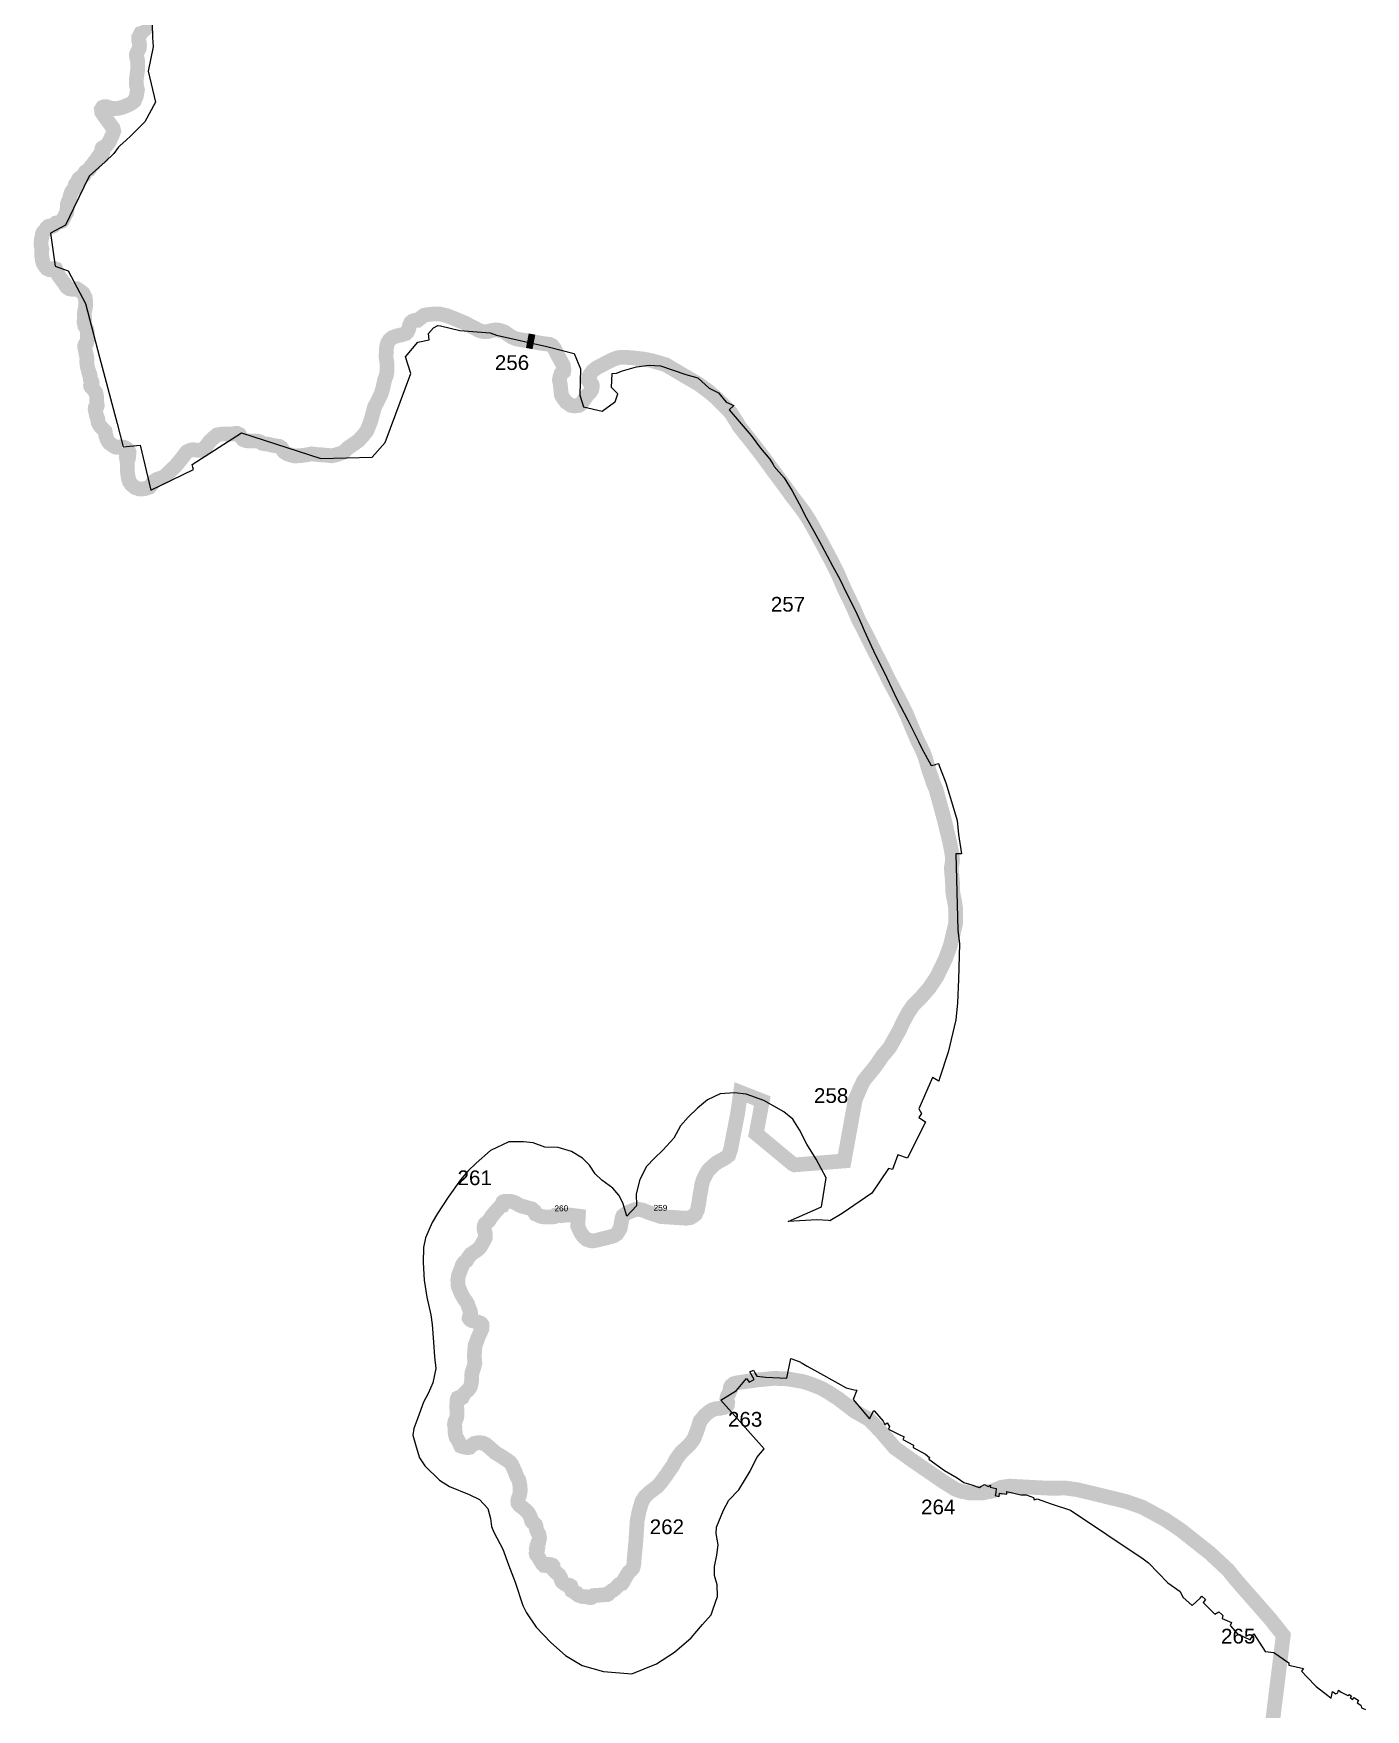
# Model space of a CAD drawing. Header units: metres. Extents: x 291186 to 378809, y 1824167 to 1998918.
# Drawn here: x 314242 to 318761, y 1878438 to 1884126 of the extents above; entities that cross this region are included whole.
import ezdxf

# ---------------------------------------------------------------- set-up
doc = ezdxf.new("R2010")
doc.units = ezdxf.units.M
for name, color, linetype in [('ARTIFICIALLY PROTECTED', 10, 'Continuous'), ('COASTLINE', 5, 'Continuous'), ('DISTRICT BOUNDRY', 86, 'Continuous')]:
    doc.layers.add(name, color=color, linetype=linetype)
doc.styles.get("Standard").update_dxf_attribs({"font": 'arial.ttf'})

msp = doc.modelspace()

# ---------------------------------------------------------------- linework, layer by layer
at = {"layer": 'ARTIFICIALLY PROTECTED', "const_width": 50, "flags": 128}
for points in [[(315917.4239807393, 1883083.808259908), (315939.7665417521, 1883079.587680924)], [(316142.0476219804, 1882983.413478802), (316152.3506690608, 1882991.456519141), (316191.2922042207, 1883012.041235413), (316210.9137780861, 1883021.30179106), (316224.5868816533, 1883026.157936095), (316237.8913476215, 1883027.71847319), (316266.9802052089, 1883026.342736542), (316308.8373286249, 1883021.928059236), (316339.1996615463, 1883016.065778443), (316386.6366176688, 1883002.298145267), (316438.1285873474, 1882971.652071418), (316497.5797778526, 1882937.053321376), (316530.4387926729, 1882913.183263854), (316558.5055187428, 1882889.43640663), (316585.767944605, 1882862.342608008), (316608.8077943632, 1882837.907882459), (316615.5940773831, 1882826.727455517), (316621.2744476133, 1882817.795433994), (316630.2893124679, 1882803.925133902), (316635.1653824867, 1882794.325777437), (316657.9315049378, 1882765.129291406), (316673.5874737584, 1882746.020994368), (316713.333309126, 1882694.892871161), (316756.2125640595, 1882636.054462708), (316803.0630512768, 1882572.924577247), (316812.5928738331, 1882559.079577508), (316822.4500375846, 1882546.426246726), (316842.9764491887, 1882519.660982228), (316855.7447150172, 1882502.710674715), (316873.8414697395, 1882473.963938776), (316895.440281623, 1882435.936113804), (316919.1838940652, 1882392.354008782), (316945.8766072774, 1882342.293621482), (316963.8728244686, 1882306.093267582), (316971.6477264957, 1882291.186031659), (316983.7960109161, 1882261.977294606), (316995.5756577374, 1882235.622697764), (317021.7991958269, 1882181.660967729), (317041.3705009305, 1882136.415658701), (317059.5342806698, 1882101.529441298), (317096.0629151957, 1882027.917263911), (317102.5527426497, 1882015.595173079), (317111.2376476963, 1881999.385766572), (317116.9914769055, 1881987.938767574), (317122.3702345574, 1881976.737807249), (317147.6721786567, 1881925.240083152), (317158.8988690869, 1881904.306299373), (317159.8378992355, 1881902.52923393), (317178.5539554627, 1881867.110076404), (317190.7860211515, 1881843.024418365), (317205.0120811136, 1881813.456347113), (317225.471467697, 1881763.365159738), (317241.4904468776, 1881726.446137439), (317261.815783427, 1881684.434836203), (317268.1999163413, 1881666.868527205), (317278.136375186, 1881631.150707801), (317294.6077732304, 1881582.794591273), (317303.9410069147, 1881560.361870549), (317309.9870397805, 1881539.002587514), (317332.6947394134, 1881455.313084075), (317350.456369047, 1881381.341572487), (317358.1139772953, 1881343.170013837), (317360.0409465478, 1881322.133563143), (317358.6069589094, 1881309.492255286), (317358.3988336184, 1881307.65752826), (317356.0194454984, 1881295.5428324), (317356.9075269782, 1881279.270126521), (317359.7393339658, 1881249.804722182), (317360.6274154493, 1881215.185438759), (317362.8727535353, 1881199.159133473), (317363.6043867321, 1881196.172074444), (317366.3077856795, 1881185.134833011), (317370.1784804398, 1881158.76322), (317370.4800930181, 1881140.289924945), (317370.4800930181, 1881107.467312518), (317367.1958671631, 1881091.913275036), (317366.3756857659, 1881088.467495072)], [(317020.6166853341, 1880457.102837371), (316992.1805912488, 1880299.889711398), (316824.0875294031, 1880286.515373686), (316817.0245750704, 1880290.114091062), (316693.7510784501, 1880392.288122843), (316714.5986090795, 1880503.378379767), (316640.7446154121, 1880532.295995504), (316636.8242516713, 1880502.789988724), (316630.5239000255, 1880459.382417456), (316620.838785001, 1880409.660830972), (316616.4654026115, 1880387.946778647), (316607.7353940838, 1880341.212799362), (316600.530204703, 1880319.118879455), (316588.9013641709, 1880309.981524104), (316564.6550640994, 1880296.716958805), (316552.0208483012, 1880288.06213795), (316531.1928241187, 1880267.826489187), (316524.1887097926, 1880256.748729157), (316513.4814632506, 1880234.449475422), (316508.4210744323, 1880216.657299214), (316506.8627427751, 1880203.249000238), (316504.6313980063, 1880192.448985905)], [(315862.1703175804, 1880162.493070743), (315841.2572511231, 1880162.932108643), (315836.6432898838, 1880161.810457021), (315834.7116214244, 1880160.564511564), (315833.5270968014, 1880158.072620649), (315832.7787928036, 1880154.334283093), (315833.4644480945, 1880151.593303324), (315833.5885853471, 1880149.599590119), (315832.7161440967, 1880147.91761387), (315829.5987908532, 1880146.671167229), (315825.5463476525, 1880145.425221771), (315806.2068529939, 1880124.107097936), (315794.133822001, 1880108.907392389), (315786.5568089624, 1880096.452949666), (315773.8878482549, 1880085.934583894), (315773.4105817956, 1880084.827720265)], [(316106.6396071398, 1880044.135816812), (316097.4069109829, 1880058.067717052), (316088.4925836557, 1880078.642166631), (316090.2780374545, 1880112.568690391), (316064.0503867667, 1880115.943636333), (316059.07752336, 1880116.583539059), (316042.180935105, 1880115.542077008), (316038.9394446089, 1880114.607367323), (316029.4632476256, 1880113.673158822), (316022.5428858471, 1880114.420425385), (316019.6749672696, 1880115.978107799), (316016.5576140258, 1880116.476285508), (316013.6746133519, 1880116.153021301), (316012.3647913155, 1880115.343106635), (316011.617647479, 1880113.723277304), (316010.3704741492, 1880111.23138639), (316007.6893415306, 1880110.296676704), (316003.6925860694, 1880109.857137619), (315994.652609711, 1880109.981932639), (315986.8502611585, 1880110.08964246), (315977.109811647, 1880109.727831936), (315967.1973940387, 1880111.035924311), (315958.3442036395, 1880113.714757162), (315949.0547926153, 1880119.010275947), (315944.7529147488, 1880120.381016424), (315942.5091629165, 1880123.932412043), (315940.6389830026, 1880130.224787431), (315932.9587156139, 1880136.987274178), (315894.4761673845, 1880147.899571217), (315872.3321698547, 1880159.752090974), (315862.1703175804, 1880162.493070743)], [(316487.6935877734, 1880119.0621307), (316469.747639344, 1880107.31703573), (316456.8285672264, 1880105.356097671), (316433.5206173965, 1880106.926901457), (316371.3214011723, 1880110.930911106), (316330.2685779677, 1880124.513743838), (316310.0605351971, 1880132.501229751), (316310.0605351971, 1880132.501229751), (316292.8351057032, 1880136.094571744), (316280.3014274323, 1880134.061766845), (316280.3014274323, 1880134.061766845), (316255.5524397278, 1880123.73347529), (316241.7787986369, 1880113.713184477), (316238.4778165267, 1880104.627162582), (316235.4030438503, 1880087.681988416)], [(316561.1846258271, 1879459.517324387), (316571.6506797776, 1879460.513567488), (316586.1434139495, 1879463.731675203), (316593.3897810354, 1879466.789403777), (316595.8052367309, 1879470.168893004), (316596.2890239667, 1879474.191903536), (316596.932913453, 1879480.467739825), (316594.8388224204, 1879485.456032317), (316594.6125273452, 1879487.343146032), (316594.163481773, 1879491.087814612), (316595.0128373247, 1879497.449865372), (316596.6138691131, 1879502.738889576), (316601.8346539303, 1879511.952692545), (316605.3092775838, 1879521.244637789), (316606.269837748, 1879531.465840214), (316609.7102998074, 1879537.50286967), (316617.2792970624, 1879543.616303765), (316628.9768432813, 1879546.978698423), (316641.3624764048, 1879548.736317263), (316694.7495910351, 1879556.312369094), (316755.4833472319, 1879562.097967711), (316760.5503550053, 1879561.872875181)], [(316272.7365827112, 1878915.001630631), (316274.879972923, 1878917.486200055), (316277.1118822736, 1878924.100879391), (316278.7266004647, 1878932.254956519), (316280.9807937481, 1878961.542192534), (316285.5463121429, 1879008.426732346), (316290.0674604834, 1879079.472687383), (316297.0016184514, 1879113.149098665), (316306.3409164089, 1879144.52828011), (316316.1424379045, 1879159.898977063), (316330.9565367393, 1879174.220834418), (316346.5675962103, 1879186.119615737), (316357.9998250391, 1879194.648277782), (316371.3839016665, 1879209.730318715), (316388.4533539457, 1879233.224860606), (316410.9460276361, 1879265.63061306), (316421.8956293904, 1879287.033209521), (316439.3177893611, 1879310.854526903), (316465.4260578372, 1879334.894357876), (316472.2568081599, 1879343.032405813)], [(317155.6293838997, 1879336.028921195), (317163.8540307251, 1879326.417856232), (317222.977721763, 1879283.86911889), (317326.3273119087, 1879212.847315708), (317369.4197731633, 1879185.783547236), (317387.8136512742, 1879178.94994226), (317420.8575186076, 1879172.857387206), (317458.3927859191, 1879172.857387206), (317496.2488694817, 1879179.911930409), (317525.7637855902, 1879192.417708856), (317553.9954504629, 1879196.265644579), (317611.1003851737, 1879193.0590371), (317688.2217563721, 1879189.215445905), (317744.043439847, 1879189.536114245), (317783.8244071475, 1879184.084870564), (317857.290888052, 1879166.44850834), (317947.053102452, 1879144.564387285), (318003.516418429, 1879125.0040572), (318081.4742855432, 1879082.676797986), (318133.4462015421, 1879047.724741879), (318232.6945315874, 1878969.325483184), (318295.2533150294, 1878910.965169704), (318325.6822116593, 1878873.439203864), (318327.5015448015, 1878871.364373175)], [(318327.5015448015, 1878871.364373175), (318438.3080639577, 1878744.996771123), (318482.0417822077, 1878689.657237088)]]:
    msp.add_lwpolyline(points, dxfattribs=at)
at = {"layer": 'COASTLINE', "const_width": 50, "flags": 128}
msp.add_lwpolyline([(314612.4508924344, 1884156.32559286), (314615.2491869153, 1884150.370911843), (314619.4550067605, 1884145.114365843), (314619.63932556, 1884140.915289059), (314616.1372683951, 1884137.414347288), (314606.8710597278, 1884129.457661447), (314599.0123764285, 1884113.482689618), (314599.0123764285, 1884102.271462602), (314601.8274271646, 1884087.692760804), (314600.7047581197, 1884075.916865762), (314593.9687438616, 1884063.032168045), (314590.8855930576, 1884054.623747782), (314592.0082621024, 1884044.398123143), (314594.5384565116, 1884038.792509633), (314595.0914129065, 1884023.659406499), (314595.0914129065, 1884002.920689858), (314591.1704493844, 1883973.773552953), (314590.8855930576, 1883952.36750137), (314594.5217002564, 1883935.273460177), (314590.6007367344, 1883912.563538785), (314583.8076318732, 1883896.890741266), (314579.0054087126, 1883893.005491655), (314570.7780878143, 1883887.297211233), (314558.864390959, 1883882.143332147), (314543.7334932619, 1883875.993583993), (314530.362002273, 1883872.513175608), (314519.5709744589, 1883871.404372935), (314506.5178523035, 1883872.667175978), (314498.9272690759, 1883874.484380358), (314489.9459167318, 1883877.892921905), (314482.5564085552, 1883878.170122572), (314476.5305840724, 1883875.913722583), (314472.1590965315, 1883868.853532054), (314473.6011769492, 1883858.481512249), (314481.6735788357, 1883846.668586092), (314497.0979224808, 1883825.348183941), (314504.0182842593, 1883815.696366719), (314511.6579460047, 1883805.468186957), (314514.2532266916, 1883795.096167152), (314508.4860651828, 1883779.546908179), (314497.6745226157, 1883756.785599677), (314489.3132405811, 1883746.269238644), (314481.5297188423, 1883741.083479334), (314476.0514374815, 1883738.346509044), (314474.5722319043, 1883737.192280408), (314473.7960840368, 1883735.599013872), (314473.7392361361, 1883733.609310145), (314474.4190906211, 1883732.154370619), (314476.5816311668, 1883730.699932278), (314477.7881988531, 1883729.425419286), (314478.1768528676, 1883727.693324556), (314477.9541019101, 1883725.663024859), (314477.0398948553, 1883723.501915924), (314475.3483797719, 1883721.437535659), (314474.252027403, 1883720.938355581), (314473.8076856492, 1883720.404092565), (314473.8633733887, 1883719.932978836), (314474.3622427205, 1883718.31164595), (314475.0420972052, 1883715.568661442), (314474.9040380183, 1883713.735828564), (314474.3761646554, 1883712.211725533), (314473.8900570971, 1883709.973935321), (314472.1150104044, 1883708.726987494), (314469.023180708, 1883708.629757639), (314465.2248128184, 1883708.44983229), (314464.3512114069, 1883708.158643911), (314462.8940488933, 1883707.557723314), (314460.9809430136, 1883707.031479256), (314459.5667064657, 1883704.953065816), (314459.1223647119, 1883701.766532744), (314457.9970083122, 1883699.751268591), (314455.307754565, 1883698.268763901), (314453.3528828807, 1883696.010425111), (314451.2692332991, 1883691.291268867), (314448.9767546949, 1883687.617584152), (314445.8211161303, 1883686.41273585), (314444.4022389375, 1883684.322293974), (314442.700282403, 1883680.140909039), (314439.2255994984, 1883677.128788284), (314436.3530402756, 1883674.896511105), (314433.5477704047, 1883670.132248227), (314432.1648582103, 1883666.553287443), (314430.8886808496, 1883664.887850293), (314428.0868914625, 1883663.718586113), (314422.2361983444, 1883659.962205903), (314416.9075777833, 1883655.762778315), (314414.9213817457, 1883652.113150471), (314414.5675325682, 1883648.144267899), (314413.5709540657, 1883645.368706378), (314411.0174391833, 1883643.030178018), (314405.4150205701, 1883639.840637837), (314401.3718586591, 1883637.537693599), (314398.0329146194, 1883635.361047935), (314395.6569044061, 1883632.986434268), (314393.0685846863, 1883627.49394985), (314390.7621841474, 1883622.058099315), (314388.9882976161, 1883618.408471472), (314386.7549872349, 1883616.636281956), (314385.442844876, 1883615.715104261), (314383.8824280123, 1883613.659745323), (314382.9600998288, 1883609.974533357), (314382.681661132, 1883602.581054925), (314380.9808647588, 1883599.634088196), (314376.2172427198, 1883595.497308709), (314371.6705708322, 1883589.803347994), (314368.7794490298, 1883582.719601779), (314367.0206445946, 1883577.675677772), (314366.2758210804, 1883573.792998988), (314365.8221980368, 1883567.389360571), (314363.2698433154, 1883562.402070448), (314359.8102425069, 1883555.771896493), (314358.1094461334, 1883550.38816918), (314357.088504245, 1883547.249248666), (314357.485279388, 1883543.339004717), (314357.0316563444, 1883538.522117433), (314356.2937937977, 1883533.704728964), (314355.6139393129, 1883529.001109448), (314354.5918372631, 1883522.520789754), (314354.0813663189, 1883518.383509082), (314351.8700990013, 1883515.380409654), (314349.4882879818, 1883509.883414572), (314346.0832147514, 1883502.882865036), (314341.9437594578, 1883494.892475486), (314339.901875681, 1883490.925597653), (314337.4063688602, 1883488.602104837), (314332.6427468212, 1883487.071987588), (314319.9969893386, 1883483.275011408), (314317.6000962231, 1883482.797382277), (314315.6150603466, 1883480.700424999), (314313.2900972277, 1883477.300387195), (314310.7945904072, 1883474.296786581), (314307.2793018591, 1883472.143195419), (314305.0668743804, 1883471.406954922), (314300.3032523414, 1883471.746758228), (314294.3933910005, 1883472.406818633), (314292.2389715835, 1883471.78334472), (314288.9499144768, 1883469.346584136), (314286.2270160536, 1883466.683288014), (314284.8092990221, 1883463.112847371), (314283.2221984499, 1883459.599541798), (314279.7556366738, 1883456.407996878), (314275.8992607223, 1883453.064091774), (314273.4606018022, 1883449.267616779), (314271.7598054287, 1883443.147147783), (314268.6969797634, 1883427.834448044), (314267.064632903, 1883414.783595388), (314267.608748523, 1883406.536098025), (314270.2388340472, 1883394.935674231), (314269.5114129516, 1883384.01786416), (314270.1460211484, 1883369.698512729), (314272.0510058994, 1883355.741517922), (314274.8667172214, 1883346.174902119), (314281.5782499771, 1883335.299191572), (314287.2920440691, 1883328.59233634), (314294.0024166635, 1883325.148695457), (314298.6279795153, 1883324.695624381), (314304.9763818038, 1883327.686194189), (314311.8688997125, 1883329.136121867), (314317.2195633375, 1883327.233123114), (314320.2127793286, 1883320.798411238), (314325.8360808442, 1883306.206916451), (314341.8138213993, 1883284.292109107), (314348.7968318846, 1883275.954398477), (314352.2436709196, 1883269.066615526), (314355.5988572167, 1883264.807045759), (314363.9427368328, 1883259.731547109), (314374.3725863532, 1883257.918761622), (314379.1976969374, 1883258.068114698), (314384.4578679858, 1883259.971113452), (314388.8107929469, 1883259.971113452), (314397.5166428689, 1883254.443044911), (314409.2168689435, 1883245.742476473), (314413.7507790576, 1883237.676408015), (314417.1059653547, 1883230.788625063), (314419.0225517181, 1883216.417651597), (314418.7499138275, 1883200.376229132), (314415.5757126831, 1883185.150234366), (314414.2392069382, 1883176.868656436), (314414.6928299819, 1883167.884918577), (314415.2381057632, 1883160.988615483), (314414.9654678725, 1883154.727313554), (314413.3308006897, 1883150.281303035), (314413.6034385804, 1883145.471933523), (314415.1464530255, 1883139.210631594), (314416.054859274, 1883133.675045281), (314418.3252948147, 1883130.136179282), (314420.0504545741, 1883127.504958988), (314422.4113826912, 1883123.007827618), (314423.9555572976, 1883115.385307723), (314424.6818182319, 1883106.038712056), (314424.6818182319, 1883098.960980058), (314425.0449486991, 1883089.523669938), (314423.8615842375, 1883081.225552909), (314422.6817002594, 1883077.505258007), (314419.1397280031, 1883074.238535364), (314417.1419303531, 1883071.606813886), (314415.9620463752, 1883067.160302181), (314415.7799010609, 1883061.171644793), (314417.3240756674, 1883054.2753417), (314418.6872651206, 1883045.354251942), (314422.2327178609, 1883030.971751225), (314423.0494713715, 1883019.99229542), (314422.6863409045, 1883011.189986465), (314423.6852397294, 1883000.754817373), (314425.4103994888, 1882991.589650609), (314428.6820541769, 1882981.927308506), (314428.8641994912, 1882978.207013603), (314430.0440834693, 1882973.488358543), (314432.5871569006, 1882970.2216359), (314433.8575334551, 1882967.04562771), (314434.2206639221, 1882961.87340039), (314434.1301713457, 1882956.882601974), (314434.5837943893, 1882953.142259678), (314436.85422993, 1882949.331250323), (314439.7604338286, 1882945.429526516), (314440.7593326535, 1882941.890159333), (314440.3962021865, 1882938.896081231), (314438.5793896894, 1882935.992216397), (314436.4006068864, 1882934.540283979), (314435.4017080613, 1882931.880496151), (314435.7648385285, 1882929.158060221), (314437.2173603973, 1882926.526839927), (314440.9403178065, 1882923.895118448), (314443.9370142817, 1882920.084109094), (314449.4408191896, 1882912.989336812), (314453.2159838548, 1882907.329957849), (314454.6685057233, 1882900.218646469), (314456.4110679011, 1882891.366720216), (314455.9760074373, 1882880.33714593), (314458.1582707241, 1882863.887257839), (314456.8519291712, 1882859.533966511), (314454.8193266841, 1882857.066633653), (314451.4792224829, 1882854.59980198), (314450.8979817032, 1882850.681539074), (314452.350503572, 1882844.0057573), (314455.8391084114, 1882828.424923684), (314459.905473547, 1882818.411251023), (314461.3579954155, 1882805.931247874), (314464.5530794621, 1882798.965280091), (314469.1995252161, 1882792.579684327), (314477.7742769184, 1882783.243112356), (314484.74452563, 1882776.277144572), (314485.7608268735, 1882771.342980041), (314486.3420676533, 1882765.683099893), (314487.7934293607, 1882759.298005314), (314489.8295123316, 1882753.868670182), (314491.5720745094, 1882748.354133632), (314494.6221384012, 1882742.404067474), (314499.4147644711, 1882736.309158904), (314513.9365026741, 1882725.860457822), (314520.7617312308, 1882722.377724523), (314525.1181366757, 1882721.797352504), (314530.7820438344, 1882722.812752945), (314539.0597942601, 1882723.683812158), (314547.1913643698, 1882722.522566936), (314554.1627732426, 1882719.620205655), (314560.2617408651, 1882715.41175674), (314563.8918853755, 1882711.057964227), (314566.0706681786, 1882705.543427677), (314565.6344475536, 1882701.044792752), (314563.3118047572, 1882701.190136349), (314560.4067610199, 1882700.464420733), (314557.6478975985, 1882696.836343837), (314556.4854160391, 1882689.290004034), (314558.8347425437, 1882676.15194522), (314560.2872644124, 1882668.025233398), (314559.9972241031, 1882660.478893596), (314560.7234850376, 1882650.030192514), (314560.432284567, 1882638.420246209), (314563.9313308577, 1882616.29594361), (314567.1264149043, 1882605.992586125), (314573.661603152, 1882595.97941465), (314586.0045585518, 1882585.67555598), (314601.3987380049, 1882580.306363026), (314618.8243597838, 1882581.176921055), (314635.3798606351, 1882586.981643615), (314644.6739123042, 1882598.301403911), (314652.3089334044, 1882608.320589604), (314661.8930253831, 1882613.835126155), (314678.1573257637, 1882618.479104677), (314687.7425779034, 1882624.429170834), (314700.2305534579, 1882635.603086348), (314715.9147732201, 1882651.131295559), (314725.0638047347, 1882659.983722996), (314744.1101717615, 1882683.144475798), (314752.6779624966, 1882694.318892496), (314762.1170343202, 1882706.79939683), (314772.2823670783, 1882711.733561362), (314783.0289406164, 1882713.764863428), (314799.4382611517, 1882711.733561362), (314808.2972523569, 1882711.588217765), (314815.5575413778, 1882714.200393035), (314828.3645612725, 1882726.726004003), (314840.2724562084, 1882742.689241636), (314853.3428327038, 1882754.734717547), (314864.6694868602, 1882764.022173407), (314879.9174859973, 1882766.779692275), (314896.0379263847, 1882766.634348677), (314918.5462145428, 1882767.504906706), (314926.4376312764, 1882769.136263288), (314932.971659363, 1882769.136263288), (314940.3781286997, 1882765.653529989), (314945.4607950786, 1882757.236130973), (314952.7222442608, 1882748.529047133), (314962.0162959298, 1882744.756127824), (314976.2479938235, 1882743.014510582), (314992.5122942041, 1882743.450040189), (315002.5326068077, 1882742.724324573), (315011.5366181677, 1882739.531777283), (315018.5068668792, 1882735.177984771), (315025.5478854263, 1882734.016238363), (315039.946646538, 1882732.159348613), (315054.3465678109, 1882728.446070297), (315075.4800649031, 1882725.196889123), (315082.4479932922, 1882721.019513667), (315090.8081151656, 1882707.790239215), (315101.5789106261, 1882700.172403888), (315110.8694818116, 1882696.923222714), (315127.0349145219, 1882692.335363626), (315150.2601823243, 1882693.95970362), (315167.9374810615, 1882696.278874501), (315186.0295088493, 1882699.667536872), (315203.6802019083, 1882697.346549981), (315229.2269523458, 1882695.721708802), (315252.9835739948, 1882693.137098696), (315267.1503028592, 1882695.922182729), (315292.9302457054, 1882704.973580539), (315309.6516496133, 1882720.291292127), (315329.1597608127, 1882733.752113964), (315345.7024998902, 1882745.418694153), (315362.191871551, 1882764.217635486), (315373.1078286294, 1882778.143055649), (315384.9727975996, 1882808.142976475), (315394.0545397624, 1882840.210284675), (315398.6998253553, 1882858.313080295), (315406.3638504864, 1882872.470047845), (315421.7104633287, 1882904.152446104), (315427.749102567, 1882925.272374328), (315433.090484902, 1882951.034276334), (315439.1291241403, 1882966.351987922), (315441.4714896776, 1882982.026041915), (315441.4714896776, 1883005.699005601), (315437.7554932357, 1883027.747128107), (315438.9168146341, 1883047.474263722), (315439.9043679661, 1883064.249635756), (315443.1154381504, 1883075.43135523), (315449.3861096361, 1883086.107093035), (315458.9075529079, 1883093.998247992), (315472.6102172774, 1883099.568416057), (315492.1194886378, 1883103.977840085), (315504.8928638566, 1883107.92316697), (315510.0022139442, 1883112.565140754), (315514.6474995368, 1883123.008829987), (315517.6662390753, 1883135.541457542), (315522.0783322595, 1883145.52155082), (315527.4208747555, 1883149.930974847), (315536.4782535324, 1883152.71605888), (315545.0715678145, 1883152.948107451), (315549.9488856547, 1883156.661385766), (315559.0062644316, 1883163.856395011), (315566.6702895627, 1883169.658110462), (315576.6569574903, 1883171.979097354), (315599.4460046677, 1883174.35471339), (315619.8834050178, 1883174.35471339), (315644.0368018099, 1883168.784545325), (315670.2808091507, 1883158.572904661), (315704.8860985264, 1883143.951338786), (315738.8625805117, 1883126.502088168), (315754.8867275162, 1883117.914787499), (315766.0347168422, 1883114.897654896), (315774.3959988767, 1883114.201509184), (315782.2920562555, 1883114.433557754), (315795.0654314742, 1883117.914787499), (315810.1614494894, 1883120.467822961), (315821.77350331, 1883119.307580108), (315838.960131874, 1883113.505363472), (315852.8948284911, 1883104.221917091), (315863.0462393143, 1883097.019390074), (315868.9630616228, 1883093.926578563), (315881.797925387, 1883089.559755245), (315898.547173165, 1883086.194299193), (315915.3869135191, 1883084.193068216), (315964.1461699856, 1883074.982293634), (315992.4552643282, 1883071.343190671), (316001.2852515026, 1883067.250014264), (316008.3854382727, 1883058.335439909), (316012.9367508052, 1883049.057005376), (316017.3975707613, 1883039.323495029), (316028.2961254212, 1883020.311048965), (316039.4719586167, 1882999.604598216), (316041.5672098107, 1882985.179496789), (316040.1703756814, 1882978.199997016), (316031.5561784971, 1882971.452545813), (316028.5293178299, 1882962.844195382), (316025.9688419799, 1882950.978644819), (316029.2277348944, 1882934.692644164), (316030.6245690237, 1882919.10479396), (316032.9588134325, 1882899.244844368), (316037.6157006376, 1882890.869043692), (316049.4887907365, 1882874.815592792), (316065.0871585672, 1882864.345841948), (316077.8930183006, 1882862.251891779), (316092.0945520021, 1882864.113292192), (316100.4755567777, 1882869.930043188), (316112.3498070379, 1882886.91369311), (316120.9640042222, 1882899.244844368), (316129.8113938153, 1882907.853194799), (316135.6319227411, 1882916.694094986), (316137.4939815264, 1882926.000595868), (316137.2607891177, 1882934.143345603), (316134.0018962032, 1882939.494495904), (316127.7161426213, 1882943.915447182), (316124.6892819541, 1882948.335897275), (316124.9224743628, 1882956.246097255), (316129.3275755578, 1882967.894462361), (316138.9624218204, 1882981.005027288), (316152.3506690608, 1882991.456519141), (316191.2922042207, 1883012.041235413), (316210.9137780861, 1883021.30179106), (316224.5868816533, 1883026.157936095), (316237.8913476215, 1883027.71847319), (316266.9802052089, 1883026.342736542), (316308.8373286249, 1883021.928059236), (316339.1996615463, 1883016.065778443), (316386.6366176688, 1883002.298145267), (316438.1285873474, 1882971.652071418), (316497.5797778526, 1882937.053321376), (316530.4387926729, 1882913.183263854), (316558.5055187428, 1882889.43640663), (316585.767944605, 1882862.342608008), (316608.8077943632, 1882837.907882459), (316615.5940773831, 1882826.727455517), (316621.2744476133, 1882817.795433994), (316630.2893124679, 1882803.925133902), (316635.1653824867, 1882794.325777437), (316657.9315049378, 1882765.129291406), (316673.5874737584, 1882746.020994368), (316713.333309126, 1882694.892871161), (316756.2125640595, 1882636.054462708), (316803.0630512768, 1882572.924577247), (316812.5928738331, 1882559.079577508), (316822.4500375846, 1882546.426246726), (316842.9764491887, 1882519.660982228), (316855.7447150172, 1882502.710674715), (316873.8414697395, 1882473.963938776), (316895.440281623, 1882435.936113804), (316919.1838940652, 1882392.354008782), (316945.8766072774, 1882342.293621482), (316963.8728244686, 1882306.093267582), (316971.6477264957, 1882291.186031659), (316983.7960109161, 1882261.977294606), (316995.5756577374, 1882235.622697764), (317021.7991958269, 1882181.660967729), (317041.3705009305, 1882136.415658701), (317059.5342806698, 1882101.529441298), (317096.0629151957, 1882027.917263911), (317102.5527426497, 1882015.595173079), (317111.2376476963, 1881999.385766572), (317116.9914769055, 1881987.938767574), (317122.3702345574, 1881976.737807249), (317147.6721786567, 1881925.240083152), (317158.8988690869, 1881904.306299373), (317178.5539554627, 1881867.110076404), (317190.7860211515, 1881843.024418365), (317205.0120811136, 1881813.456347113), (317225.471467697, 1881763.365159738), (317241.4904468776, 1881726.446137439), (317261.815783427, 1881684.434836203), (317268.1999163413, 1881666.868527205), (317278.136375186, 1881631.150707801), (317294.6077732304, 1881582.794591273), (317303.9410069147, 1881560.361870549), (317309.9870397805, 1881539.002587514), (317332.6947394134, 1881455.313084075), (317350.456369047, 1881381.341572487), (317358.1139772953, 1881343.170013837), (317360.0409465478, 1881322.133563143), (317358.3988336184, 1881307.65752826), (317356.0194454984, 1881295.5428324), (317356.9075269782, 1881279.270126521), (317359.7393339658, 1881249.804722182), (317360.6274154493, 1881215.185438759), (317362.8727535353, 1881199.159133473), (317366.3077856795, 1881185.134833011), (317370.1784804398, 1881158.76322), (317370.4800930181, 1881140.289924945), (317370.4800930181, 1881107.467312518), (317367.1958671631, 1881091.913275036), (317353.0214142622, 1881032.362978009), (317335.8497706437, 1880985.190238667), (317307.0465702647, 1880925.744261706), (317281.2891048351, 1880887.152046259), (317254.3238479578, 1880855.904974113), (317226.7284390265, 1880828.323759592), (317210.7383305178, 1880804.838100297), (317195.4046304048, 1880777.270313827), (317178.2329867863, 1880741.122003463), (317145.7538993926, 1880683.529097391), (317123.6723209777, 1880657.787525709), (317098.9651089804, 1880621.934632442), (317059.1342475609, 1880572.895394163), (317046.2686430113, 1880546.549560235), (317029.7008951166, 1880507.326226442), (316992.1805912488, 1880299.889711398), (316824.0875294031, 1880286.515373686), (316817.0245750704, 1880290.114091062), (316693.7510784501, 1880392.288122843), (316714.5986090795, 1880503.378379767), (316640.7446154121, 1880532.295995504), (316636.8242516713, 1880502.789988724), (316630.5239000255, 1880459.382417456), (316620.838785001, 1880409.660830972), (316616.4654026115, 1880387.946778647), (316607.7353940838, 1880341.212799362), (316600.530204703, 1880319.118879455), (316588.9013641709, 1880309.981524104), (316564.6550640994, 1880296.716958805), (316552.0208483012, 1880288.06213795), (316531.1928241187, 1880267.826489187), (316524.1887097926, 1880256.748729157), (316513.4814632506, 1880234.449475422), (316508.4210744323, 1880216.657299214), (316506.8627427751, 1880203.249000238), (316502.8579979808, 1880183.86548686), (316498.9873032206, 1880156.823021694), (316494.6306770825, 1880133.743499412), (316487.6935877734, 1880119.0621307), (316478.578185399, 1880111.916513481), (316469.747639344, 1880107.31703573), (316456.8285672264, 1880105.356097671), (316433.5206173965, 1880106.926901457), (316371.3214011723, 1880110.930911106), (316330.2685779677, 1880124.513743838), (316310.0605351971, 1880132.501229751), (316292.8351057032, 1880136.094571744), (316280.3014274323, 1880134.061766845), (316255.5524397278, 1880123.73347529), (316241.7787986369, 1880113.713184477), (316238.4778165267, 1880104.627162582), (316232.3282711738, 1880070.736814249), (316221.2188745262, 1880052.575037149), (316210.561896746, 1880045.686087215), (316185.0253650853, 1880038.64313691), (316150.6917998799, 1880030.337383562), (316138.4764904426, 1880028.304578663), (316130.952932232, 1880029.403114644), (316119.0224791215, 1880033.489257823), (316106.6396071398, 1880044.135816812), (316097.4069109829, 1880058.067717052), (316088.4925836557, 1880078.642166631), (316090.2780374545, 1880112.568690391), (316059.07752336, 1880116.583539059), (316042.180935105, 1880115.542077008), (316038.9394446089, 1880114.607367323), (316029.4632476256, 1880113.673158822), (316022.5428858471, 1880114.420425385), (316019.6749672696, 1880115.978107799), (316016.5576140258, 1880116.476285508), (316013.6746133519, 1880116.153021301), (316012.3647913155, 1880115.343106635), (316011.617647479, 1880113.723277304), (316010.3704741492, 1880111.23138639), (316007.6893415306, 1880110.296676704), (316003.6925860694, 1880109.857137619), (315994.652609711, 1880109.981932639), (315986.8502611585, 1880110.08964246), (315977.109811647, 1880109.727831936), (315967.1973940387, 1880111.035924311), (315958.3442036395, 1880113.714757162), (315949.0547926153, 1880119.010275947), (315944.7529147488, 1880120.381016424), (315942.5091629165, 1880123.932412043), (315940.6389830026, 1880130.224787431), (315932.9587156139, 1880136.987274178), (315894.4761673845, 1880147.899571217), (315872.3321698547, 1880159.752090974), (315862.1703175804, 1880162.493070743), (315841.2572511231, 1880162.932108643), (315836.6432898838, 1880161.810457021), (315834.7116214244, 1880160.564511564), (315833.5270968014, 1880158.072620649), (315832.7787928036, 1880154.334283093), (315833.4644480945, 1880151.593303324), (315833.5885853471, 1880149.599590119), (315832.7161440967, 1880147.91761387), (315829.5987908532, 1880146.671167229), (315825.5463476525, 1880145.425221771), (315806.2068529939, 1880124.107097936), (315794.133822001, 1880108.907392389), (315786.5568089624, 1880096.452949666), (315773.8878482549, 1880085.934583894), (315771.0953401576, 1880079.458273678), (315770.4978571205, 1880073.679612728), (315771.2948878905, 1880064.612678189), (315773.5885266559, 1880057.538454485), (315775.0839744903, 1880049.169169212), (315774.485331292, 1880038.053391137), (315770.6962446921, 1880030.580725503), (315759.6294666528, 1880011.151794855), (315754.0351691683, 1880003.565861452), (315746.4581561298, 1879997.189287015), (315731.6022914908, 1879987.125997058), (315725.7191138581, 1879983.240311165), (315715.7707312514, 1879969.768463261), (315710.8272842208, 1879961.322997896), (315703.01359829, 1879955.586937656), (315697.4332227401, 1879947.778979379), (315694.0849974104, 1879937.580870705), (315684.1888220591, 1879913.126058704), (315681.4775252486, 1879896.076252386), (315682.753702609, 1879874.56489882), (315693.6000500135, 1879848.191050151), (315703.8048282535, 1879830.344359972), (315710.3423368236, 1879822.377024923), (315715.6048281944, 1879812.179417435), (315719.7500842942, 1879798.953651277), (315723.896500555, 1879789.871180008), (315724.7283361619, 1879785.584546261), (315724.7909848687, 1879780.775677934), (315723.2908963893, 1879775.716718383), (315720.978695044, 1879771.71976946), (315720.0412847646, 1879769.221864328), (315719.9159873509, 1879765.911538607), (315721.2907784168, 1879763.725871616), (315724.9777708279, 1879760.228102772), (315729.5406849726, 1879757.792344557), (315735.539878729, 1879756.35594887), (315747.22734303, 1879753.733248718), (315757.8520996379, 1879749.735798611), (315761.2977785116, 1879747.20682002), (315763.5473311501, 1879744.021790503), (315763.860574684, 1879739.275570278), (315762.797866991, 1879729.367647614), (315759.5482553662, 1879721.061010443), (315754.4864718895, 1879710.38126316), (315749.4861769582, 1879698.890097657), (315740.2373715774, 1879673.282560574), (315739.2999612979, 1879662.790256412), (315737.9866587778, 1879645.73994891), (315737.6351299229, 1879633.686955225), (315738.9333503469, 1879623.499371433), (315739.2338321073, 1879613.710730756), (315737.2348742962, 1879604.721479863), (315734.1360836322, 1879594.034214808), (315729.7611156077, 1879582.122054057), (315728.3526798661, 1879569.358881487), (315728.6543217876, 1879557.701322624), (315727.5440474839, 1879550.822560999), (315725.9349038484, 1879540.672566068), (315724.425534079, 1879534.341098264), (315721.2084069689, 1879528.311343721), (315716.4819100897, 1879522.583302438), (315709.9444015195, 1879517.055735082), (315704.5136867694, 1879511.729644023), (315701.5982015808, 1879507.408428523), (315696.35427279, 1879496.897580524), (315692.834343597, 1879494.887328219), (315689.2134803763, 1879495.791966816), (315687.6043367409, 1879496.997817487), (315684.1772108072, 1879496.794980513), (315681.3696302533, 1879495.490253555), (315679.2236624972, 1879490.936726272), (315678.4529849039, 1879480.416117789), (315677.8497010606, 1879466.145381286), (315678.8544006918, 1879441.571287298), (315677.8485408993, 1879430.21494051), (315674.6314137892, 1879421.974459736), (315671.5129003843, 1879414.336904297), (315670.0000501314, 1879404.634467408), (315671.8110618223, 1879395.187634777), (315672.2124776102, 1879384.836664734), (315672.7159875871, 1879373.581056095), (315675.7347271256, 1879361.783165483), (315680.6630920602, 1879354.346585156), (315684.4846631747, 1879347.311453868), (315688.104366234, 1879339.673898429), (315691.3226535052, 1879332.639268326), (315694.6418748041, 1879331.131704394), (315704.497444512, 1879328.41828979), (315714.0502121371, 1879326.709750746), (315721.9949962876, 1879328.11657653), (315728.5325048577, 1879335.151707818), (315737.0805728516, 1879340.980487249), (315751.5617054111, 1879343.693901853), (315765.540488155, 1879342.789263257), (315775.8984076785, 1879338.166334497), (315784.1448337507, 1879331.533654618), (315809.532642099, 1879309.149738284), (315823.712132737, 1879300.80851936), (315834.9761381863, 1879293.472677182), (315850.0605545891, 1879283.422919214), (315858.1062727675, 1879277.594139783), (315863.7376954115, 1879270.358033383), (315875.6258676065, 1879245.765896742), (315879.5472125874, 1879233.706387655), (315883.7713596511, 1879224.360293172), (315888.799498452, 1879216.119311212), (315892.3426308697, 1879198.359326007), (315892.8449806852, 1879189.3144436), (315893.2475566344, 1879182.480788608), (315892.6442727912, 1879173.636881313), (315890.934195128, 1879165.59737565), (315890.0292693632, 1879163.185173122), (315888.3191917, 1879158.36126925), (315886.2076982487, 1879152.130539595), (315885.004611046, 1879145.450247158), (315885.8086027833, 1879138.515854018), (315891.8426013765, 1879130.375610207), (315901.0948872412, 1879123.441718252), (315913.887985201, 1879112.419661738), (315920.0229178219, 1879105.686744895), (315925.9559823877, 1879095.636986928), (315929.0733356315, 1879087.396004968), (315930.4817713731, 1879083.476739693), (315932.190688875, 1879077.145271889), (315934.3033424876, 1879074.13064521), (315939.431255155, 1879070.51259201), (315944.8619699049, 1879065.286737914), (315947.1753314114, 1879059.256983371), (315948.1811912038, 1879048.80527518), (315951.6129481429, 1879040.792332312), (315956.2396711558, 1879033.355751985), (315958.7537405562, 1879020.592579414), (315957.2455309482, 1879010.542821447), (315956.3406051834, 1879006.723793135), (315952.9192896955, 1879002.752404638), (315951.8136560367, 1878998.833139363), (315952.1152979584, 1878994.813637124), (315949.3993605028, 1878991.597534148), (315948.7960766595, 1878988.381431172), (315950.8077962445, 1878986.069966792), (315952.5178739076, 1878983.356552188), (315951.9145900644, 1878980.040212248), (315949.9028704794, 1878975.518021637), (315947.2878670515, 1878967.980703162), (315948.4944347378, 1878963.056562327), (315954.1270175434, 1878956.222907335), (315961.4824397854, 1878943.996002519), (315967.9178541668, 1878933.242581068), (315973.8533024536, 1878927.157846428), (315980.5891351967, 1878926.609901189), (315987.1266437671, 1878926.911614449), (315993.1606423603, 1878930.328191352), (315998.3377287862, 1878929.445934795), (316002.3600839739, 1878927.771723794), (316004.3233293227, 1878925.368112692), (316004.5947257457, 1878917.381468856), (316006.5309794313, 1878911.774213163), (316010.050908624, 1878908.357135075), (316014.580699278, 1878903.495758575), (316019.4081301849, 1878898.973567963), (316025.4514100681, 1878894.188756508), (316030.2788409751, 1878885.847537584), (316033.1954863248, 1878875.29559243), (316035.3069797761, 1878871.476564118), (316041.2400443418, 1878866.753398394), (316049.9899803909, 1878861.527544299), (316056.7281968551, 1878860.019980367), (316061.6554016284, 1878859.216079919), (316064.8736888996, 1878857.105590651), (316066.4828325353, 1878852.985350264), (316066.5826064017, 1878845.749243864), (316068.0919761711, 1878841.629003476), (316072.9182469167, 1878838.714613761), (316079.2538874316, 1878835.197298709), (316083.8980128632, 1878833.245685028), (316085.003646522, 1878831.436909021), (316087.0153661067, 1878828.422282341), (316090.0317853228, 1878826.311793074), (316096.970709681, 1878824.100565657), (316100.9941488508, 1878822.191051501), (316108.1337811029, 1878820.98520083), (316112.2662754289, 1878821.046846562), (316114.5958791926, 1878821.235793239), (316117.9325029102, 1878820.858401071), (316123.9769429548, 1878818.845141657), (316126.9365142702, 1878818.215653526), (316130.5875416828, 1878817.901410645), (316135.1214517967, 1878818.467248305), (316138.3316179395, 1878820.481008903), (316142.2355605016, 1878824.570677016), (316145.8877480756, 1878825.010717286), (316155.961428096, 1878825.577056131), (316174.5634533693, 1878827.277576217), (316187.5328958372, 1878827.780765775), (316191.2790564712, 1878829.283317859), (316194.177139241, 1878832.984567738), (316197.2376445841, 1878835.398273821), (316203.3563349477, 1878840.547947824), (316209.6362877234, 1878843.766556724), (316215.5948758362, 1878848.433088563), (316221.7135662001, 1878854.708924852), (316227.6721543129, 1878861.467402121), (316231.3753889813, 1878864.04198853), (316238.1391289927, 1878865.812173306), (316242.195052677, 1878870.862612716), (316247.1860663182, 1878880.839698884), (316255.7213725387, 1878895.161556239), (316261.5175380783, 1878904.494619917), (316269.0864299882, 1878910.770456206), (316274.879972923, 1878917.486200055), (316277.1118822736, 1878924.100879391), (316278.7266004647, 1878932.254956519), (316280.9807937481, 1878961.542192534), (316285.5463121429, 1879008.426732346), (316290.0674604834, 1879079.472687383), (316297.0016184514, 1879113.149098665), (316306.3409164089, 1879144.52828011), (316316.1424379045, 1879159.898977063), (316330.9565367393, 1879174.220834418), (316346.5675962103, 1879186.119615737), (316357.9998250391, 1879194.648277782), (316371.3839016665, 1879209.730318715), (316388.4533539457, 1879233.224860606), (316410.9460276361, 1879265.63061306), (316421.8956293904, 1879287.033209521), (316439.3177893611, 1879310.854526903), (316465.4260578372, 1879334.894357876), (316473.5335974134, 1879344.553552343), (316482.564218715, 1879357.199329139), (316494.3317341413, 1879387.694420565), (316503.510929848, 1879416.98165658), (316520.1209582774, 1879436.697264944), (316531.7156096794, 1879446.83523144), (316542.8264738456, 1879454.398611526), (316558.1243599161, 1879459.226023691), (316571.6506797776, 1879460.513567488), (316586.1434139495, 1879463.731675203), (316593.3897810354, 1879466.789403777), (316595.8052367309, 1879470.168893004), (316596.2890239667, 1879474.191903536), (316596.932913453, 1879480.467739825), (316594.8388224204, 1879485.456032317), (316594.163481773, 1879491.087814612), (316595.0128373247, 1879497.449865372), (316596.6138691131, 1879502.738889576), (316601.8346539303, 1879511.952692545), (316605.3092775838, 1879521.244637789), (316606.269837748, 1879531.465840214), (316609.7102998074, 1879537.50286967), (316617.2792970624, 1879543.616303765), (316628.9768432813, 1879546.978698423), (316641.3624764048, 1879548.736317263), (316694.7495910351, 1879556.312369094), (316755.4833472319, 1879562.097967711), (316800.5780427973, 1879560.094718541), (316852.1854005071, 1879551.282893938), (316875.4407304556, 1879543.99445485), (316915.5677513871, 1879528.175362257), (316939.0201614531, 1879514.386412726), (316969.3703205578, 1879495.081895193), (316999.7204934309, 1879472.23165236), (317027.5330773607, 1879450.528778261), (317062.0843583859, 1879430.953592421), (317075.8798839999, 1879423.468164845), (317093.814078313, 1879405.542541421), (317119.2372620172, 1879378.55561626), (317163.8540307251, 1879326.417856232), (317222.977721763, 1879283.86911889), (317326.3273119087, 1879212.847315708), (317369.4197731633, 1879185.783547236), (317387.8136512742, 1879178.94994226), (317420.8575186076, 1879172.857387206), (317458.3927859191, 1879172.857387206), (317496.2488694817, 1879179.911930409), (317525.7637855902, 1879192.417708856), (317553.9954504629, 1879196.265644579), (317611.1003851737, 1879193.0590371), (317688.2217563721, 1879189.215445905), (317744.043439847, 1879189.536114245), (317783.8244071475, 1879184.084870564), (317857.290888052, 1879166.44850834), (317947.053102452, 1879144.564387285), (318003.516418429, 1879125.0040572), (318081.4742855432, 1879082.676797986), (318133.4462015421, 1879047.724741879), (318232.6945315874, 1878969.325483184), (318295.2533150294, 1878910.965169704), (318325.6822116593, 1878873.439203864), (318438.3080639577, 1878744.996771123), (318482.0417822077, 1878689.657237088), (318417.025159849, 1878164.682199312)], dxfattribs=at)
at = {"layer": 'DISTRICT BOUNDRY'}
msp.add_polyline3d([(314640.5927901847, 1884298.093931235, 0), (314645.4546695875, 1884112.707842728, 0), (314647.797903391, 1884081.621048212, 0), (314631.2406135692, 1883998.415730332, 0), (314655.2683588365, 1883893.132788684, 0), (314619.9155988415, 1883827.077586517, 0), (314571.7299485767, 1883778.784832362, 0), (314554.989193872, 1883763.60217851, 0), (314536.4610440166, 1883746.798108324, 0), (314528.7954021629, 1883739.845713966, 0), (314514.8974771684, 1883719.326743355, 0), (314484.6381652313, 1883690.543783734, 0), (314430.1982460602, 1883642.431622254, 0), (314377.6139084777, 1883532.725421449, 0), (314350.5918494747, 1883475.6909187, 0), (314299.096008782, 1883448.858077351, 0), (314315.5375545268, 1883336.563414931, 0), (314358.9600915443, 1883320.560529675, 0), (314418.1354927614, 1883210.02612505, 0), (314465.7797039732, 1883028.222673606, 0), (314526.0795053408, 1882802.728012865, 0), (314545.9677141993, 1882723.717862558, 0), (314604.1881313378, 1882728.898478093, 0), (314639.7199413665, 1882576.639456547, 0), (314784.466292175, 1882646.813905166, 0), (314782.411489229, 1882654.654097045, 0), (314780.011183237, 1882663.81196654, 0), (314947.0813500253, 1882771.457248779, 0), (315217.0365252693, 1882683.608120304, 0), (315391.2660452102, 1882688.110813622, 0), (315435.3734670393, 1882738.690334268, 0), (315521.9815322976, 1882972.131535499, 0), (315503.9705160331, 1883029.336368636, 0), (315545.5487648335, 1883078.325437723, 0), (315584.5809170919, 1883086.401691282, 0), (315581.6570647968, 1883108.696066752, 0), (315598.6014035235, 1883126.941767372, 0), (315613.6942059255, 1883135.329106636, 0), (315623.2150246793, 1883134.243018876, 0), (315688.8761435734, 1883118.623390949, 0), (315791.0918318775, 1883110.699690291, 0), (315812.7616985653, 1883102.326315193, 0), (315983.641992762, 1883064.399536222, 0), (316076.1597421769, 1883040.021579112, 0), (316097.6553788305, 1882988.437162015, 0), (316095.8358842328, 1882899.066153566, 0), (316107.5752563682, 1882858.953092611, 0), (316171.6845645424, 1882844.13464947, 0), (316213.269346058, 1882874.634922637, 0), (316215.400303144, 1882876.197784994, 0), (316224.0637784584, 1882903.511737928, 0), (316203.4449405735, 1882925.399097693, 0), (316205.4632535595, 1882972.028437045, 0), (316219.7243274552, 1882973.010311145, 0), (316240.5134023904, 1882981.641110692, 0), (316287.3163411123, 1882994.963765642, 0), (316331.006149007, 1883000.88134944, 0), (316369.3659537074, 1882998.160756867, 0), (316411.7080139861, 1882983.312096172, 0), (316454.9325937235, 1882968.861630474, 0), (316495.9374542728, 1882957.597382169, 0), (316534.712867861, 1882922.515925792, 0), (316565.5134914237, 1882906.364589173, 0), (316592.3176680366, 1882874.887814805, 0), (316617.8450965752, 1882863.382317347, 0), (316602.0012389821, 1882848.881604219, 0), (316676.8775454997, 1882761.854115898, 0), (316708.8689393101, 1882718.918267836, 0), (316739.7120864413, 1882681.463584789, 0), (316750.8749169562, 1882664.008538663, 0), (316755.1918704915, 1882657.258126243, 0), (316788.6610391805, 1882618.147694315, 0), (316816.4075832774, 1882574.637840912, 0), (316840.0282558737, 1882530.032793282, 0), (316863.8703975622, 1882483.85297456, 0), (316889.5433617271, 1882437.852887426, 0), (316915.4364344021, 1882390.049692153, 0), (316954.3861140201, 1882317.782762692, 0), (316978.1185091223, 1882273.86378955, 0), (316999.3314693786, 1882229.467220366, 0), (317031.8987023714, 1882164.311218676, 0), (317051.0591750466, 1882121.988624238, 0), (317060.0061415572, 1882099.853211499, 0), (317091.6416604691, 1882031.409900924, 0), (317136.5591204946, 1881938.972761281, 0), (317171.3763884436, 1881866.731828719, 0), (317208.0236240019, 1881795.349320711, 0), (317244.6670745254, 1881723.7338148, 0), (317256.3462457277, 1881699.580961154, 0), (317287.3256378459, 1881641.989987791, 0), (317303.4528974501, 1881645.150705296, 0), (317302.9477086192, 1881646.420802709, 0), (317311.8357396576, 1881648.483377258, 0), (317315.6255728522, 1881638.671728724, 0), (317337.0451310767, 1881582.952855381, 0), (317363.4999181562, 1881496.930398623, 0), (317375.8381020309, 1881455.244991254, 0), (317379.8230897703, 1881407.90384772, 0), (317390.0071957876, 1881342.739964433, 0), (317371.6895191342, 1881342.127815123, 0), (317377.845121151, 1881083.492830163, 0), (317384.0476587189, 1881036.468550109, 0), (317379.6983173799, 1880916.200571173, 0), (317376.5854057981, 1880836.006766865, 0), (317371.2813904585, 1880778.796096253, 0), (317345.6778557182, 1880668.65661538, 0), (317315.4082624401, 1880580.038711811, 0), (317313.4982308008, 1880570.694293627, 0), (317291.5834204998, 1880582.920696869, 0), (317245.7998266034, 1880477.119998809, 0), (317254.5308151748, 1880461.170940387, 0), (317246.1464373834, 1880447.105189719, 0), (317267.8144118782, 1880433.152637348, 0), (317206.8103727775, 1880309.651655087, 0), (317174.4046445854, 1880321.167889715, 0), (317155.86411503, 1880271.246063716, 0), (317142.262525219, 1880274.123484035, 0), (317085.806381872, 1880190.522480985, 0), (316985.6954789535, 1880121.69174189, 0), (316943.6226147566, 1880097.201671954, 0), (316938.9968895677, 1880097.513786751, 0), (316900.0973866298, 1880100.135129773, 0), (316801.950345438, 1880094.241000174, 0), (316915.2909096056, 1880144.14037927, 0), (316931.4045331542, 1880242.735113866, 0), (316897.1944694663, 1880306.477304948, 0), (316866.0105621287, 1880356.44978466, 0), (316841.1177543217, 1880405.499726608, 0), (316817.6650619766, 1880441.391340849, 0), (316787.387757381, 1880466.281335626, 0), (316720.0025381434, 1880505.050534476, 0), (316659.2507700634, 1880526.672928601, 0), (316619.7313262225, 1880530.493311513, 0), (316572.0298636191, 1880527.335530784, 0), (316528.8093315575, 1880506.751767925, 0), (316494.9921849164, 1880479.215033895, 0), (316462.7178837559, 1880448.910456041, 0), (316437.1754903693, 1880418.964785775, 0), (316414.5960175523, 1880377.024564763, 0), (316376.7669868788, 1880336.858272589, 0), (316348.4954265884, 1880308.886251743, 0), (316322.1402216543, 1880281.196884139, 0), (316298.6909343395, 1880236.442522504, 0), (316286.2010676971, 1880188.574732956, 0), (316287.1957623821, 1880147.777874301, 0), (316255.4444299138, 1880112.511848318, 0), (316241.0241179742, 1880157.89817674, 0), (316227.6757083444, 1880183.655946025, 0), (316207.3853908973, 1880208.027881538, 0), (316169.7692463939, 1880234.76475506, 0), (316147.1868558679, 1880255.799345374, 0), (316128.13866325, 1880285.766973756, 0), (316104.9998417823, 1880308.818508404, 0), (316067.0433766734, 1880331.485906961, 0), (316022.1475453206, 1880345.916715137, 0), (315976.8953694878, 1880346.773426454, 0), (315936.6989407949, 1880361.15176298, 0), (315904.5896864835, 1880365.275337384, 0), (315855.0272773757, 1880365.030061899, 0), (315792.1642348345, 1880335.511249924, 0), (315743.2829533643, 1880292.798021052, 0), (315715.7030586851, 1880264.790228576, 0), (315690.5516503233, 1880236.31753887, 0), (315648.5362295739, 1880176.983544823, 0), (315612.1777329288, 1880121.298281742, 0), (315594.5896635355, 1880090.422566428, 0), (315571.3647378332, 1880038.524175826, 0), (315565.3979428285, 1880006.593077348, 0), (315564.3514598757, 1879955.355614719, 0), (315566.7604937897, 1879895.307226275, 0), (315575.8495305208, 1879837.410538672, 0), (315590.0583155593, 1879778.087197227, 0), (315595.0178550878, 1879744.329090736, 0), (315598.6147338095, 1879684.810029671, 0), (315602.3554410003, 1879634.675241227, 0), (315606.9178694027, 1879595.204862726, 0), (315597.0883046844, 1879546.594495911, 0), (315580.5301186118, 1879510.536879465, 0), (315565.055537326, 1879481.2179054, 0), (315545.2683853292, 1879427.603329795, 0), (315532.192553037, 1879391.988658236, 0), (315529.1471974982, 1879369.365105108, 0), (315539.7582227028, 1879329.500386014, 0), (315551.9571368864, 1879292.45422336, 0), (315569.2491758551, 1879264.757507419, 0), (315618.7808266657, 1879216.486385201, 0), (315652.7536859164, 1879194.6749786, 0), (315719.6189125647, 1879167.50807637, 0), (315755.0933812605, 1879150.790171255, 0), (315782.996175973, 1879119.860305235, 0), (315792.6534654227, 1879086.314961872, 0), (315795.9100284252, 1879059.625329254, 0), (315803.8766221871, 1879039.487087358, 0), (315833.7039363153, 1878981.968785114, 0), (315853.7297596482, 1878928.58176421, 0), (315875.8490580383, 1878870.668737743, 0), (315902.5067693811, 1878790.652824562, 0), (315914.2363060594, 1878766.525546151, 0), (315946.9030511607, 1878717.168908503, 0), (315997.2793372521, 1878665.08731648, 0), (316047.3600474609, 1878621.109709424, 0), (316103.7055471043, 1878587.254271339, 0), (316175.2481497228, 1878566.591395748, 0), (316272.3367146176, 1878559.547237171, 0), (316355.5292128344, 1878592.930937046, 0), (316417.0084524178, 1878633.024489392, 0), (316473.6182686001, 1878680.882882721, 0), (316511.7267715825, 1878726.900113308, 0), (316540.932858712, 1878759.07508015, 0), (316548.3797310191, 1878779.731908886, 0), (316562.0592640558, 1878821.277746531, 0), (316561.8042561074, 1878861.577909661, 0), (316551.9945693343, 1878892.847525128, 0), (316552.8202887163, 1878923.279681705, 0), (316560.3557913273, 1878961.427466994, 0), (316565.0739881165, 1878997.500262017, 0), (316558.5047743114, 1879035.794723272, 0), (316559.5631446627, 1879056.471221781, 0), (316582.3851748196, 1879115.021380057, 0), (316601.5384862959, 1879148.414322526, 0), (316634.4691986374, 1879183.930514427, 0), (316673.7448700786, 1879247.045949166, 0), (316695.6704893152, 1879293.528718358, 0), (316721.3492310183, 1879322.832925787, 0), (316573.7196766224, 1879488.232044154, 0), (316626.6031150267, 1879521.271047803, 0), (316660.4449055698, 1879561.446847006, 0), (316669.69849806, 1879548.854994237, 0), (316687.3603824308, 1879558.664191196, 0), (316672.264457566, 1879583.777914428, 0), (316684.1406735462, 1879590.10779146, 0), (316689.5113143552, 1879580.589545695, 0), (316695.8576447567, 1879569.341864261, 0), (316716.4068050375, 1879567.405728125, 0), (316726.1814195894, 1879566.484204437, 0), (316797.8679088855, 1879562.958030608, 0), (316811.6017203755, 1879629.03665435, 0), (316839.914442854, 1879618.68656352, 0), (316849.7529261693, 1879613.687121036, 0), (316866.9795442824, 1879603.870314811, 0), (316901.4764181422, 1879584.208001294, 0), (316970.5960647808, 1879545.618981988, 0), (316998.9634376711, 1879529.77506215, 0), (317026.7444999539, 1879523.420054612, 0), (317035.4661611996, 1879521.424205476, 0), (317022.707992012, 1879490.159094744, 0), (317078.4366299186, 1879424.202341014, 0), (317093.2798951583, 1879452.793999843, 0), (317095.2838803701, 1879450.520480275, 0), (317124.7228729009, 1879417.12027542, 0), (317125.861886761, 1879414.823008031, 0), (317130.3483667097, 1879405.774420082, 0), (317137.6441424172, 1879410.952346593, 0), (317146.6239042797, 1879398.39733046, 0), (317143.1479246646, 1879389.06791397, 0), (317176.9623074594, 1879372.808073246, 0), (317196.193713993, 1879363.557767438, 0), (317191.8367909645, 1879354.68271264, 0), (317228.061912125, 1879334.936384189, 0), (317226.4151345475, 1879327.543594554, 0), (317268.6347128694, 1879305.220738252, 0), (317281.8188732012, 1879293.2856683, 0), (317279.0322808572, 1879287.252912038, 0), (317332.8994463456, 1879249.564253099, 0), (317375.4391643682, 1879224.30341338, 0), (317398.8481730329, 1879208.120507244, 0), (317417.163357696, 1879203.184658529, 0), (317424.9900413293, 1879200.429910746, 0), (317431.9817606692, 1879197.968907702, 0), (317440.4486780281, 1879194.987913124, 0), (317450.9902855264, 1879191.276007193, 0), (317455.7775885534, 1879194.629322626, 0), (317468.6163841848, 1879202.112288064, 0), (317480.7896622545, 1879194.423075592, 0), (317488.6484427168, 1879199.268335667, 0), (317488.0854269764, 1879193.02154493, 0), (317508.3975987037, 1879187.836252805, 0), (317506.3780127005, 1879174.858945717, 0), (317504.7268880515, 1879164.250861299, 0), (317517.7204608847, 1879161.146979989, 0), (317519.5311132264, 1879172.482374053, 0), (317544.0573392303, 1879168.455471063, 0), (317544.5251694662, 1879177.498813049, 0), (317591.8158438408, 1879166.509354567, 0), (317609.423535059, 1879166.647558039, 0), (317634.7381373564, 1879158.080487111, 0), (317636.3877078185, 1879149.735993656, 0), (317646.7162261578, 1879153.09050284, 0), (317695.0555602522, 1879135.7117597, 0), (317759.6596523164, 1879114.152426551, 0), (318006.8546099458, 1878949.842081823, 0), (318025.31580929, 1878935.847089161, 0), (318090.1783500349, 1878868.239651861, 0), (318132.137017586, 1878838.87919471, 0), (318141.146604075, 1878819.048711012, 0), (318173.0302377507, 1878790.663551795, 0), (318199.792754377, 1878816.07096662, 0), (318206.1037069397, 1878822.227285721, 0), (318218.2840220694, 1878811.037536069, 0), (318210.5036495512, 1878801.702308591, 0), (318249.8484478007, 1878761.173904104, 0), (318263.5424264016, 1878769.317671053, 0), (318273.7001169747, 1878760.31944396, 0), (318276.666352184, 1878757.691382553, 0), (318274.5866216795, 1878747.222076219, 0), (318306.7396519851, 1878732.950283281, 0), (318301.5559450091, 1878722.871037239, 0), (318327.1118183144, 1878695.479957996, 0), (318369.6257557232, 1878674.820007824, 0), (318382.6685782603, 1878694.574965379, 0), (318420.3448708755, 1878635.435288468, 0), (318449.7526764957, 1878631.827654706, 0), (318500.6275005413, 1878596.148300806, 0), (318501.348259541, 1878588.905167175, 0), (318550.49672599, 1878577.433370928, 0), (318543.4974831733, 1878568.698031335, 0), (318563.6555497281, 1878547.678338463, 0), (318592.9017749458, 1878517.17392295, 0), (318594.0146997829, 1878516.297663931, 0), (318633.3565993633, 1878485.31871335, 0), (318644.7609817777, 1878476.338722045, 0), (318648.8055554865, 1878499.784559072, 0), (318660.6388138285, 1878491.380007763, 0), (318667.3555847737, 1878494.334789535, 0), (318669.5901222843, 1878503.318831505, 0), (318678.1386109443, 1878497.009181044, 0), (318701.2342830439, 1878485.44981859, 0), (318706.7765739947, 1878488.751293684, 0), (318711.9161815132, 1878485.002318332, 0), (318713.0822029169, 1878484.151835036, 0), (318709.5027355427, 1878478.382240221, 0), (318716.6239111142, 1878471.550181048, 0), (318723.1629113983, 1878478.467146279, 0), (318737.0280839369, 1878468.185002966, 0), (318732.9294711119, 1878461.076573692, 0), (318745.4514576485, 1878452.82576604, 0), (318746.0161057393, 1878450.841538215, 0), (318748.0422910636, 1878443.723695117, 0), (318760.9950845994, 1878438.063720577, 0)], dxfattribs=at)

# ---------------------------------------------------------------- texts
at = {"layer": 'ARTIFICIALLY PROTECTED', "attachment_point": 1}
for s, width, insert, char_height in [('256', 158.6404305192409, (315807.0073539332, 1883034.426683152), 50), ('257', 203.0341321784072, (316743.4581744517, 1882214.274715314), 50), ('258', 176.8527760698926, (316889.892491259, 1880546.759201536), 50), ('261', 112.8367557544261, (315680.5457858804, 1880267.691241318), 50), ('260', 84.3741295307409, (316009.3774288764, 1880149.130624476), 20), ('259', 84.3741295307409, (316345.6641906498, 1880150.742656503), 20), ('263', 171.377264748211, (316598.0809036921, 1879447.964894601), 50), ('264', 84.3741295307409, (317253.1606464497, 1879150.567119346), 50), ('262', 176.0378162452253, (316332.5078914011, 1879083.299049531), 50), ('265', 172.7741182354512, (318270.9104664591, 1878712.043698397), 50)]:
    msp.add_mtext_dynamic_manual_height_columns(s, width=width, gutter_width=1, heights=[74.18822369209585], dxfattribs=dict(at, insert=insert, char_height=char_height))

doc.saveas('drawing.dxf')
